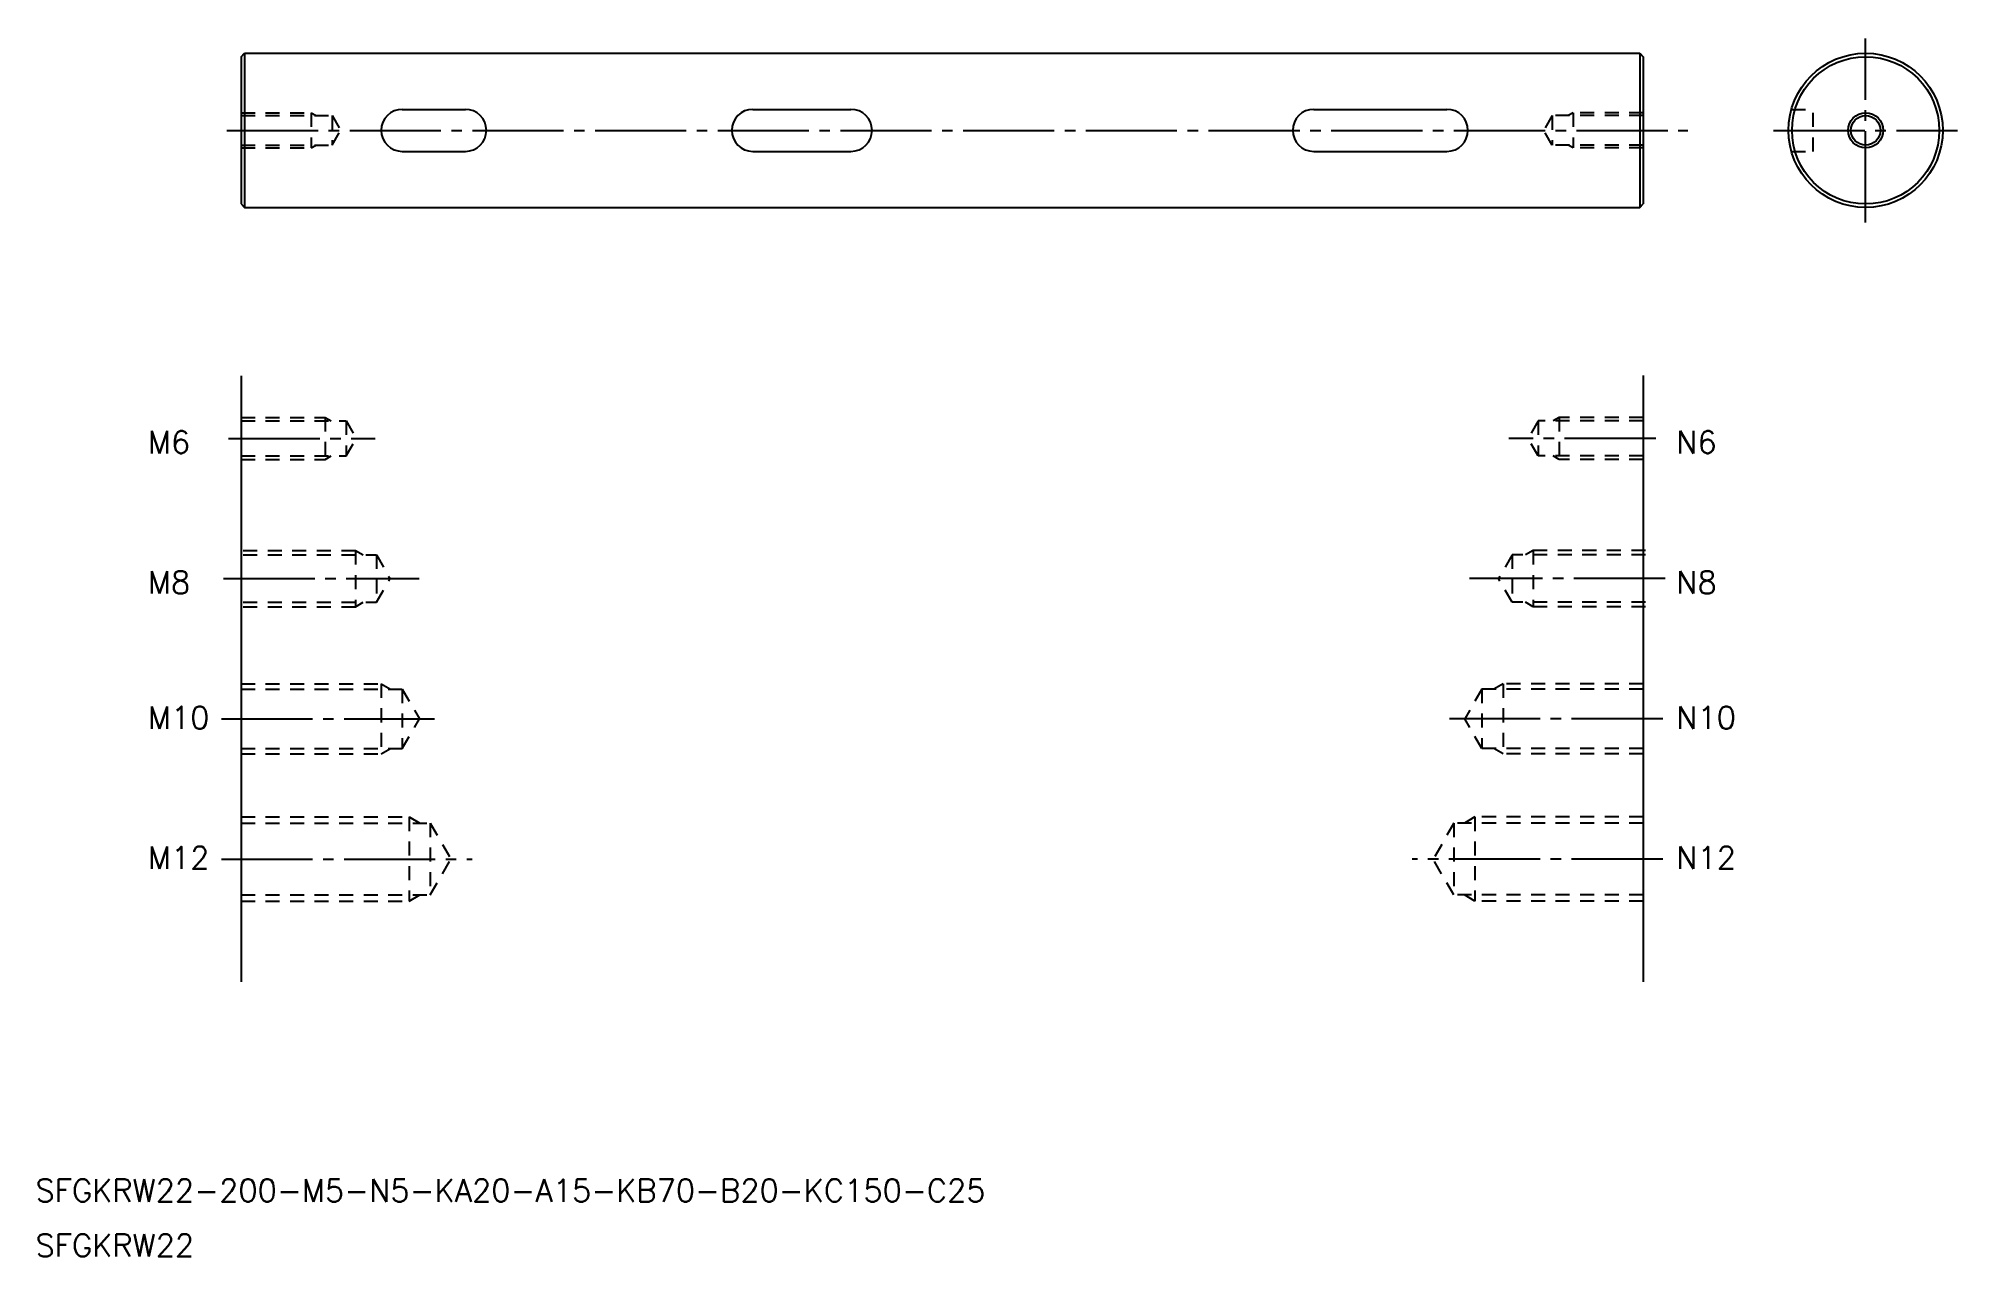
# Model space of a CAD drawing. Extents: x 54 to 328, y 10 to 184.
import ezdxf

# ---------------------------------------------------------------- set-up
doc = ezdxf.new("R2010")
doc.units = 0
doc.linetypes.add('CENTER', pattern=[17.5, 13, -1.5, 1.5, -1.5])
doc.linetypes.add('DASHED', pattern=[3.5, 2, -1.5])
doc.layers.get('0').update_dxf_attribs({"linetype": 'CONTINUOUS'})
doc.layers.add('CENTER', color=1, linetype='CENTER')
doc.styles.get("Standard").update_dxf_attribs({"font": 'txt.shx', "bigfont": '@extfont2.shx'})

msp = doc.modelspace()

# ---------------------------------------------------------------- linework, layer by layer
at = {"color": 7, "linetype": 'CONTINUOUS'}
for p, q in [((82.85, 181.41), (83.35, 181.91)), ((82.85, 181.41), (82.85, 160.41)), ((83.35, 181.91), (282.35, 181.91)), ((83.35, 181.91), (83.35, 159.91)), ((282.35, 181.91), (282.35, 159.91)), ((282.35, 181.91), (282.85, 181.41)), ((282.85, 181.41), (282.85, 160.41)), ((105.85, 173.91), (114.85, 173.91)), ((155.85, 173.91), (169.85, 173.91)), ((235.85, 173.91), (254.85, 173.91)), ((105.85, 167.91), (114.85, 167.91)), ((155.85, 167.91), (169.85, 167.91)), ((235.85, 167.91), (254.85, 167.91)), ((82.85, 160.41), (83.35, 159.91)), ((83.35, 159.91), (282.35, 159.91)), ((282.35, 159.91), (282.85, 160.41)), ((82.85, 135.87), (82.85, 49.42)), ((282.85, 135.96), (282.85, 49.42))]:
    msp.add_line(p, q, dxfattribs=at)
at = {"color": 3, "linetype": 'DASHED'}
for p, q in [((82.85, 173.41), (92.85, 173.41)), ((82.85, 173.01), (95.85, 173.01)), ((92.85, 173.41), (93.46, 173.06)), ((92.85, 173.41), (92.85, 168.41)), ((95.85, 173.01), (97.06, 170.91)), ((95.85, 173.01), (95.85, 168.81)), ((269.85, 173.01), (268.64, 170.91)), ((282.85, 173.01), (269.85, 173.01)), ((269.85, 173.01), (269.85, 168.81)), ((272.85, 173.41), (272.25, 173.06)), ((282.85, 173.41), (272.85, 173.41)), ((272.85, 173.41), (272.85, 168.41)), ((303.99, 173.91), (307.07, 173.91)), ((307.07, 167.91), (307.07, 173.91)), ((95.85, 168.81), (97.06, 170.91)), ((269.85, 168.81), (268.64, 170.91)), ((82.85, 168.81), (95.85, 168.81)), ((82.85, 168.41), (92.85, 168.41)), ((92.85, 168.41), (93.46, 168.76)), ((282.85, 168.81), (269.85, 168.81)), ((272.85, 168.41), (272.25, 168.76)), ((282.85, 168.41), (272.85, 168.41)), ((303.99, 167.91), (307.07, 167.91)), ((82.85, 129.96), (94.85, 129.96)), ((82.85, 129.46), (97.85, 129.46)), ((94.85, 129.96), (94.85, 123.96)), ((94.85, 129.96), (95.72, 129.46)), ((97.85, 129.46), (99.3, 126.96)), ((97.85, 129.46), (97.85, 124.46)), ((267.85, 129.46), (266.41, 126.96)), ((282.85, 129.46), (267.85, 129.46)), ((267.85, 129.46), (267.85, 124.46)), ((270.85, 129.96), (269.99, 129.46)), ((282.85, 129.96), (270.85, 129.96)), ((270.85, 129.96), (270.85, 123.96)), ((97.85, 124.46), (99.3, 126.96)), ((267.85, 124.46), (266.41, 126.96)), ((82.85, 124.46), (97.85, 124.46)), ((82.85, 123.96), (94.85, 123.96)), ((94.85, 123.96), (95.72, 124.46)), ((282.85, 124.46), (267.85, 124.46)), ((270.85, 123.96), (269.99, 124.46)), ((282.85, 123.96), (270.85, 123.96)), ((83.16, 110.96), (99.16, 110.96)), ((83.16, 110.34), (102.16, 110.34)), ((99.16, 110.96), (99.16, 102.96)), ((99.16, 110.96), (100.25, 110.34)), ((102.16, 110.34), (102.16, 103.59)), ((102.16, 110.34), (104.11, 106.96)), ((264.16, 110.34), (262.22, 106.96)), ((283.16, 110.34), (264.16, 110.34)), ((264.16, 110.34), (264.16, 103.59)), ((267.16, 110.96), (266.08, 110.34)), ((283.16, 110.96), (267.16, 110.96)), ((267.16, 110.96), (267.16, 102.96)), ((102.16, 103.59), (104.11, 106.96)), ((264.16, 103.59), (262.22, 106.96)), ((83.16, 103.59), (102.16, 103.59)), ((83.16, 102.96), (99.16, 102.96)), ((99.16, 102.96), (100.25, 103.59)), ((283.16, 103.59), (264.16, 103.59)), ((267.16, 102.96), (266.08, 103.59)), ((283.16, 102.96), (267.16, 102.96)), ((82.85, 91.96), (102.85, 91.96)), ((82.85, 91.21), (105.85, 91.21)), ((102.85, 91.96), (102.85, 81.96)), ((102.85, 91.96), (104.15, 91.21)), ((105.85, 91.21), (105.85, 82.71)), ((105.85, 91.21), (108.31, 86.96)), ((259.85, 91.21), (257.4, 86.96)), ((282.85, 91.21), (259.85, 91.21)), ((259.85, 91.21), (259.85, 82.71)), ((262.85, 91.96), (261.55, 91.21)), ((282.85, 91.96), (262.85, 91.96)), ((262.85, 91.96), (262.85, 81.96)), ((105.85, 82.71), (108.31, 86.96)), ((259.85, 82.71), (257.4, 86.96)), ((82.85, 82.71), (105.85, 82.71)), ((102.85, 81.96), (104.15, 82.71)), ((282.85, 82.71), (259.85, 82.71)), ((262.85, 81.96), (261.55, 82.71)), ((82.85, 81.96), (102.85, 81.96)), ((282.85, 81.96), (262.85, 81.96)), ((82.85, 72.96), (106.85, 72.96)), ((82.85, 72.09), (109.85, 72.09)), ((106.85, 72.96), (106.85, 60.96)), ((106.85, 72.96), (108.37, 72.09)), ((109.85, 72.09), (112.81, 66.96)), ((109.85, 72.09), (109.85, 61.84)), ((255.85, 72.09), (252.89, 66.96)), ((282.85, 72.09), (255.85, 72.09)), ((255.85, 72.09), (255.85, 61.84)), ((258.85, 72.96), (257.34, 72.09)), ((282.85, 72.96), (258.85, 72.96)), ((258.85, 72.96), (258.85, 60.96)), ((109.85, 61.84), (112.81, 66.96)), ((255.85, 61.84), (252.89, 66.96)), ((82.85, 61.84), (109.85, 61.84)), ((82.85, 60.96), (106.85, 60.96)), ((106.85, 60.96), (108.37, 61.84)), ((282.85, 61.84), (255.85, 61.84)), ((258.85, 60.96), (257.34, 61.84)), ((282.85, 60.96), (258.85, 60.96))]:
    msp.add_line(p, q, dxfattribs=at)
at = {"color": 7, "linetype": 'CONTINUOUS'}
for radius in [11, 10.5, 2.1]:
    msp.add_circle((314.57, 170.91), radius, dxfattribs=at)
at = {"color": 3, "linetype": 'CONTINUOUS'}
msp.add_circle((314.57, 170.91), 2.5, dxfattribs=at)
at = {"color": 7, "linetype": 'CONTINUOUS'}
for centre, start, end in [((105.85, 170.91), 90, 270), ((114.85, 170.91), 270, 90), ((155.85, 170.91), 90, 270), ((169.85, 170.91), 270, 90), ((235.85, 170.91), 90, 270), ((254.85, 170.91), 270, 90)]:
    msp.add_arc(centre, 3, start, end, dxfattribs=at)
at = {"layer": 'CENTER', "color": 1, "linetype": 'CENTER'}
for p, q in [((314.57, 157.79), (314.57, 184.03)), ((80.85, 170.91), (289.22, 170.91)), ((301.45, 170.91), (327.69, 170.91)), ((81.07, 126.96), (102, 126.96)), ((284.63, 126.96), (263.7, 126.96)), ((80.37, 106.96), (108.28, 106.96)), ((285.96, 106.96), (258.05, 106.96)), ((80.06, 86.96), (110.47, 86.96)), ((285.64, 86.96), (255.23, 86.96)), ((80.06, 66.96), (115.8, 66.96)), ((285.64, 66.96), (249.9, 66.96))]:
    msp.add_line(p, q, dxfattribs=at)

# ---------------------------------------------------------------- texts
for s, p in [('M6', (69.57, 124.83)), ('N6', (287.57, 124.83)), ('M8', (69.57, 104.83)), ('N8', (287.57, 104.83)), ('M10', (69.57, 85.54)), ('N10', (287.57, 85.54)), ('M12', (69.57, 65.54)), ('N12', (287.57, 65.54)), ('SFGKRW22-200-M5-N5-KA20-A15-KB70-B20-KC150-C25', (53.54, 18.08)), ('SFGKRW22', (53.54, 10.24))]:
    msp.add_text(s, height=3.2).set_placement(p)

doc.saveas('drawing.dxf')
